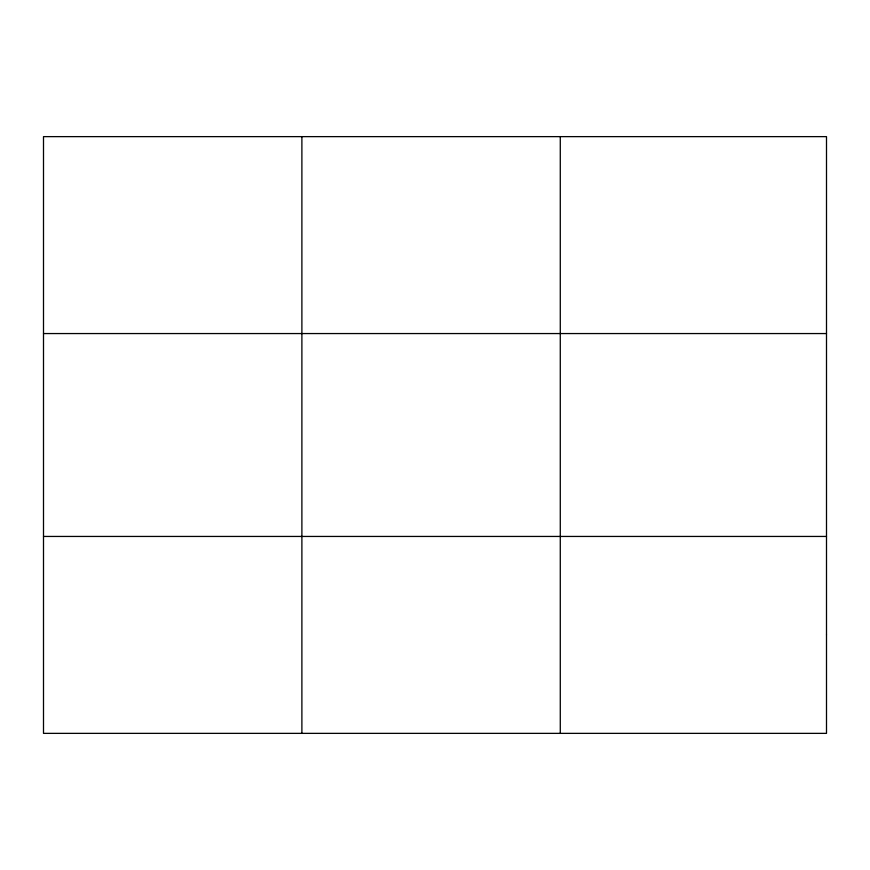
<?xml version="1.0" encoding="UTF-8"?>
<svg xmlns="http://www.w3.org/2000/svg" width="870" height="870" viewBox="0 0 870 870"><rect width="100%" height="100%" fill="white"/><g stroke="black" fill="none" stroke-linecap="round" stroke-linejoin="round"><path stroke-width="1.3" d="M301.89 136.633L301.89 733.366M560.28 136.633L560.28 733.366M43.5 333.558L826.5 333.558M43.5 536.442L826.5 536.442M826.5 634.904L826.5 733.366L43.5 733.366L43.5 136.633L826.5 136.633L826.5 634.904"/></g></svg>
